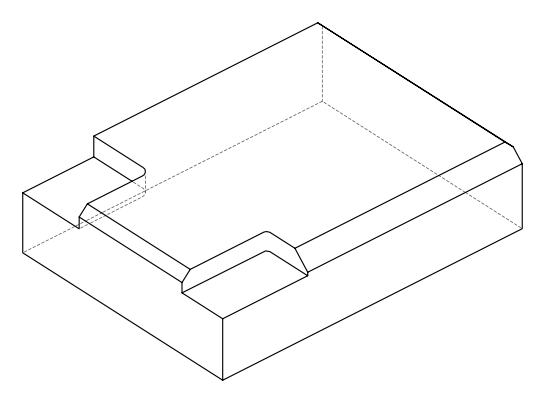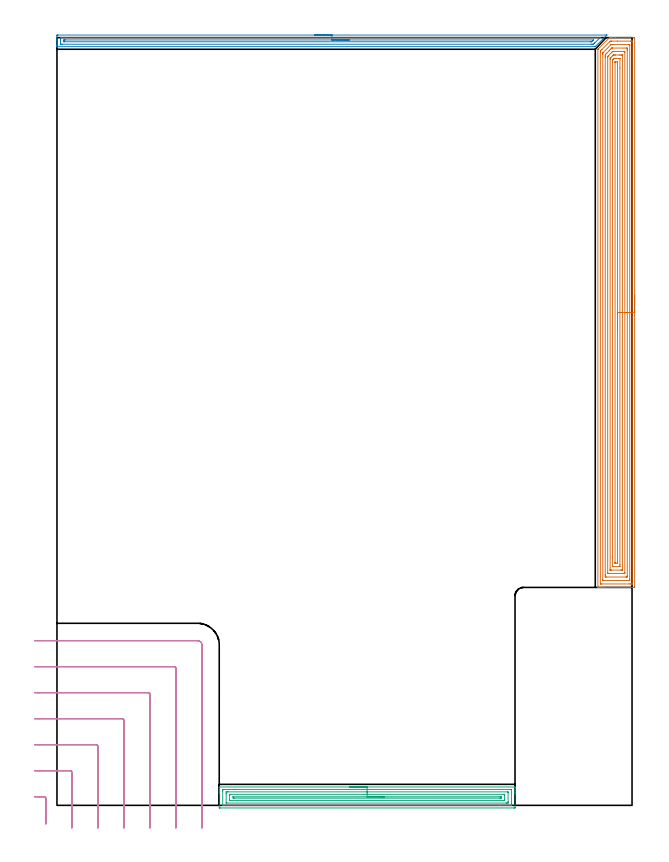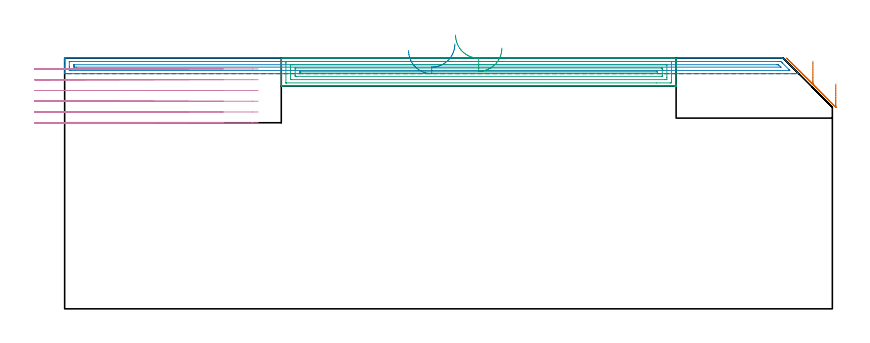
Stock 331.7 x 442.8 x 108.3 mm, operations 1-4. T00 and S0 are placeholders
(PLAN: 5 operations, 2 tool changes, 91.4 min)
(1 AREA_MILL | FG_CHAMFER_SURFACE | UGT0205_001 | 20.53 min | 73059 mm3)
(2 AREA_MILL_1 | FG_CHAMFER_SURFACE_1 | UGT0205_001 | 7.71 min | 7018 mm3)
(3 AREA_MILL_2 | FG_CHAMFER_SURFACE_2 | UGT0205_001 | 7.02 min | 13450 mm3)
(4 MILL_CORNER_NOTCH_RECTANGULAR | CORNER_NOTCH_RECTANGULAR | UGT0201_136 | Follow Part, ap 5, ae 75% | 10.62 min | 272800 mm3)
(5 MILL_CORNER_NOTCH_RECTANGULAR_1 | CORNER_NOTCH_RECTANGULAR_1 | NXT0201_009 | Follow Part, ap 2, ae 75% | 45.52 min | 217328 mm3)
(TOOL UGT0205_001 | Chamfer Mill 20 x 3 x 45 deg. | D20 FL50 Z2)
(TOOL UGT0201_136 | Carbide End Mill 20.0 | D20 FL30 Z4)
(TOOL NXT0201_009 | ENDMILL 8mm [2P460-0800-NA 1630] | D8 FL26 Z6)
(OP 1 AREA_MILL)
G17 G21 G94 G90
T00 M6
G54
G17 G0 G90 X333.2 Y294.25 S1061 M3
G43 Z118.3 H0
Z97.1
G94 G1 Y294.212 Z96.228 F250.
Y294.098 Z95.364
Y293.909 Z94.512
Y293.647 Z93.68
Y293.313 Z92.874
Y292.91 Z92.1
Y292.441 Z91.364
Y291.91 Z90.672
Y291.321 Z90.029
Y290.678 Z89.44
Y289.986 Z88.909
Y289.25 Z88.44
Y288.476 Z88.037
Y287.67 Z87.703
Y286.838 Z87.441
Y285.986 Z87.252
Y285.122 Z87.138
Y284.25 Z87.1
Y126.733
X333.199 Y126.304 Z87.101
X333.195 Y125.846 Z87.103
X333.192 Y125.709 Z87.106
X332.742 Y125.705 Z87.555
X332.145 Y125.7 Z88.152
X315.701 Z104.594
X315.104 Z105.19
X314.534 Z105.763
X314.222 Z106.074
X313.652 Z106.644
X313.34 Z106.955
X312.324 Z107.976
X312.006 Y125.706 Z108.285
X312.003 Y125.708 Z108.288
X312. Y125.858 Z108.3
Y435.95
X312.003 Y436.095 Z108.289
X312.14 Y436.24 Z108.159
X318.541 Y442.642 Z101.757
X318.631 Y442.729 Z101.668
X318.695 Y442.79 Z101.604
X319.255 Y442.8 Z101.044
X319.771 Z100.528
X320.395 Z99.9
X321.589 Z98.708
X322.159 Z98.135
X332.742 Z87.555
X333.03 Y442.797 Z87.268
X333.192 Y442.79 Z87.106
X333.199 Y442.626 Z87.099
X333.2 Y442.196 Z87.1
Y284.25
X331.786 Z88.514
X331.785 Y127.884 Z88.515
X331.784 Y127.782 Z88.516
X331.781 Y127.732 Z88.519
X331.78 Y127.715 Z88.52
X331.746 Y127.71 Z88.554
X331.36 Y127.702 Z88.94
X330.978 Y127.701 Z89.322
X330.48 Y127.7 Z89.82
X314.222 Y127.701 Z106.078
X313.721 Y127.703 Z106.579
X313.515 Y127.71 Z106.785
X313.421 Y127.721 Z106.879
X313.416 Y128.012 Z106.884
X313.415 Y128.089 Z106.885
Y434.165
X313.419 Y434.977 Z106.881
X313.421 Y435.057 Z106.879
X314.26 Y435.911 Z106.04
X318.762 Y440.411 Z101.538
X319.145 Y440.784 Z101.155
X319.513 Y440.791 Z100.787
X320.013 Y440.798 Z100.287
X323.318 Y440.8 Z96.982
X330.978 Y440.799 Z89.322
X331.479 Y440.797 Z88.821
X331.685 Y440.79 Z88.615
X331.779 Y440.779 Z88.521
X331.784 Y440.488 Z88.516
X331.785 Y440.411 Z88.515
X331.786 Y284.25 Z88.514
X330.372 Z89.928
X330.371 Y130.488 Z89.929
X330.368 Y129.873 Z89.932
X330.365 Y129.735 Z89.935
X330.364 Y129.71 Z89.936
X330.324 Y129.706 Z89.976
X330.266 Y129.701 Z90.034
X322.771 Y129.7 Z97.529
X315.274 Y129.701 Z105.026
X315.104 Y129.704 Z105.196
X314.933 Y129.71 Z105.367
X314.835 Y129.716 Z105.465
X314.832 Y129.781 Z105.468
X314.831 Y129.873 Z105.469
X314.829 Y130.151 Z105.471
Y433.272
X314.83 Y433.55 Z105.47
X314.833 Y433.858 Z105.467
X314.836 Y434.006 Z105.464
X314.97 Y434.165 Z105.33
X315.035 Y434.234 Z105.265
X315.104 Y434.304 Z105.196
X319.47 Y438.67 Z100.83
X319.513 Y438.71 Z100.787
X319.604 Y438.79 Z100.696
X319.691 Y438.793 Z100.609
X319.869 Y438.797 Z100.431
X320.224 Y438.8 Z100.076
X320.395 Z99.905
X329.925 Y438.799 Z90.375
X330.096 Y438.796 Z90.204
X330.267 Y438.79 Z90.033
X330.365 Y438.784 Z89.935
X330.368 Y438.719 Z89.932
X330.369 Y438.626 Z89.931
X330.371 Y438.348 Z89.929
X330.372 Y284.25 Z89.928
X328.957 Z91.343
Y132.55
X328.954 Y131.922 Z91.346
X328.95 Y131.717 Z91.35
X328.753 Y131.71 Z91.547
X328.332 Y131.701 Z91.968
X328.291 Y131.7 Z92.009
X316.826 Z103.474
X316.44 Y131.706 Z103.86
X316.254 Y131.71 Z104.046
X316.25 Y131.816 Z104.05
X316.244 Y132.289 Z104.056
X316.243 Y132.55 Z104.057
Y133.183
Y431.488
X316.244 Y432.118 Z104.056
X316.247 Y432.38 Z104.053
X316.258 Y432.997 Z104.042
X316.523 Y433.272 Z103.777
X317.139 Y433.89 Z103.161
X318.469 Y435.221 Z101.831
X319.513 Y436.265 Z100.787
X319.801 Y436.55 Z100.499
X320.002 Y436.745 Z100.298
X320.036 Y436.776 Z100.264
X320.081 Y436.79 Z100.219
X320.185 Y436.795 Z100.115
X320.395 Y436.8 Z99.905
X320.437 Z99.863
X328.374 Z91.926
X328.76 Y436.794 Z91.54
X328.946 Y436.79 Z91.354
X328.95 Y436.683 Z91.35
X328.956 Y436.211 Z91.344
X328.957 Y435.949 Z91.343
Y435.317
Y284.25
X327.543 Z92.757
Y134.242
X327.541 Y134.148 Z92.759
X327.536 Y133.961 Z92.764
X327.522 Y133.71 Z92.778
X327.451 Y133.707 Z92.849
X327.195 Y133.702 Z93.105
X326.569 Y133.7 Z93.731
X326.314 Z93.986
X318.376 Y133.701 Z101.924
X317.749 Y133.708 Z102.551
X317.667 Y133.71 Z102.633
X317.66 Y134.054 Z102.64
X317.658 Y134.241 Z102.642
X317.657 Y431.581 Z102.643
X317.659 Y431.675 Z102.641
X317.664 Y431.862 Z102.636
X317.668 Y431.958 Z102.632
X317.691 Y431.984 Z102.609
X317.749 Y432.048 Z102.551
X317.913 Y432.214 Z102.387
X318.078 Y432.38 Z102.222
X319.863 Y434.165 Z100.437
X320.131 Y434.432 Z100.169
X320.395 Y434.694 Z99.905
X320.469 Y434.763 Z99.831
X320.495 Y434.785 Z99.805
X320.523 Y434.79 Z99.777
X320.652 Y434.797 Z99.648
X321.277 Y434.8 Z99.023
X321.531 Z98.769
X326.824 Y434.799 Z93.476
X327.451 Y434.792 Z92.849
X327.533 Y434.79 Z92.767
X327.54 Y434.446 Z92.76
X327.542 Y434.258 Z92.758
X327.543 Y284.25 Z92.757
X326.129 Z94.171
X326.128 Y135.896 Z94.172
X326.127 Y135.784 Z94.173
X326.124 Y135.729 Z94.176
X326.122 Y135.71 Z94.178
X326.096 Y135.705 Z94.204
X325.687 Y135.702 Z94.613
X325.22 Y135.7 Z95.08
X319.928 Z100.372
X319.513 Y135.703 Z100.787
X319.099 Y135.709 Z101.201
X319.078 Y135.71 Z101.222
X319.076 Y135.726 Z101.224
X319.073 Y135.772 Z101.227
X319.072 Y135.851 Z101.228
X319.071 Y135.971 Z101.229
X319.072 Y430.15 Z101.228
X319.075 Y430.595 Z101.225
X319.078 Y430.818 Z101.222
X319.082 Y430.923 Z101.218
X319.574 Y431.426 Z100.726
X320.528 Y432.38 Z99.772
X320.911 Y432.751 Z99.389
X320.968 Y432.79 Z99.332
X321.07 Y432.793 Z99.23
X321.277 Y432.797 Z99.023
X321.744 Y432.8 Z98.556
X322.159 Z98.141
X324.39 Z95.91
X325.272 Z95.028
X325.687 Y432.797 Z94.613
X326.101 Y432.791 Z94.199
X326.122 Y432.79 Z94.178
X326.124 Y432.773 Z94.176
X326.127 Y432.728 Z94.173
X326.128 Y432.648 Z94.172
X326.129 Y432.529 Z94.171
Y284.25
X324.715 Z95.585
Y138.888
X324.714 Y137.997 Z95.586
X324.712 Y137.905 Z95.588
X324.708 Y137.714 Z95.592
X324.327 Y137.705 Z95.973
X324.124 Y137.701 Z96.176
X320.53 Z99.77
X320.514 Y137.703 Z99.786
X320.499 Y137.708 Z99.801
X320.492 Y137.713 Z99.808
X320.49 Y137.729 Z99.81
X320.486 Y137.812 Z99.814
X320.485 Y143.237 Z99.815
X320.486 Y428.811 Z99.814
X320.489 Y429.608 Z99.811
X320.492 Y429.703 Z99.808
X320.504 Y429.895 Z99.796
X320.631 Y430.027 Z99.669
X320.793 Y430.193 Z99.507
X321.192 Y430.595 Z99.108
X321.235 Y430.638 Z99.065
X321.277 Y430.678 Z99.023
X321.369 Y430.76 Z98.931
X321.407 Y430.79 Z98.893
X321.447 Y430.792 Z98.853
X321.617 Y430.797 Z98.683
X321.957 Y430.8 Z98.343
X322.159 Z98.141
X324.603 Z95.697
X324.67 Y430.799 Z95.63
X324.686 Y430.797 Z95.614
X324.701 Y430.792 Z95.599
X324.708 Y430.787 Z95.592
X324.71 Y430.771 Z95.59
X324.714 Y430.688 Z95.586
X324.715 Y425.246 Z95.585
Y284.25
X323.3 Z97.
Y140.056
X323.299 Y139.881 Z97.001
X323.295 Y139.742 Z97.005
X323.293 Y139.708 Z97.007
X323.285 Y139.706 Z97.015
X323.259 Y139.703 Z97.041
X323.041 Y139.7 Z97.259
X322.148 Z98.152
X321.946 Y139.71 Z98.354
X321.906 Y139.714 Z98.394
X321.903 Y139.74 Z98.397
X321.9 Y139.77 Z98.4
Y139.803
Y139.952
Y428.443
X321.901 Y428.618 Z98.399
X321.905 Y428.758 Z98.395
X321.907 Y428.792 Z98.393
X321.915 Y428.794 Z98.385
X321.941 Y428.797 Z98.359
X322.159 Y428.8 Z98.141
X322.17 Z98.13
X323.052 Z97.248
X323.254 Y428.79 Z97.046
X323.294 Y428.786 Z97.006
X323.297 Y428.76 Z97.003
X323.299 Y428.73 Z97.001
X323.3 Y428.697 Z97.
Y428.548
Y284.25
Y283.378 Z97.038
Y282.513 Z97.151
Y281.662 Z97.34
Y280.83 Z97.603
Y280.024 Z97.936
Y279.25 Z98.339
Y278.514 Z98.808
Y277.822 Z99.339
Y277.179 Z99.928
Y276.59 Z100.572
Y276.058 Z101.264
Y275.59 Z102.
Y275.187 Z102.773
Y274.853 Z103.579
Y274.591 Z104.411
Y274.402 Z105.263
Y274.288 Z106.128
Y274.25 Z107.
G0 Z118.3
M5
M2
(OP 2 AREA_MILL_1)
G17 G21 G94 G90
T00 M6
G54
G17 G0 G90 X148.6 Y444.3 S1061 M3
G43 Z118.3 H0
Z111.6
G94 G1 X148.638 Z110.728 F250.
X148.752 Z109.864
X148.941 Z109.012
X149.203 Z108.18
X149.537 Z107.374
X149.94 Z106.6
X150.408 Z105.864
X150.94 Z105.172
X151.529 Z104.529
X152.172 Z103.94
X152.864 Z103.408
X153.6 Z102.94
X154.374 Z102.537
X155.18 Z102.203
X156.012 Z101.941
X156.863 Z101.752
X157.728 Z101.638
X158.6 Z101.6
X317.067
X317.095 Y444.299 Z101.599
X317.19 Y444.293 Z101.597
X317.182 Y444.277 Z101.613
X317.039 Y444.138 Z101.76
X316.9 Y443.998 Z101.898
X314.807 Y441.906 Z103.992
X310.79 Y437.89 Z108.01
X310.567 Y437.668 Z108.228
X310.495 Y437.603 Z108.289
X310.344 Y437.6 Z108.3
X0.161
X0.01 Y437.602 Z108.288
X0.003 Y437.707 Z108.185
X0. Y437.819 Z108.081
Y438.143 Z107.756
Y438.773 Z107.122
Y440.829 Z105.068
Y441.385 Z104.509
Y441.978 Z103.917
Y443.72 Z102.177
X0.004 Y443.998 Z101.899
X0.01 Y444.293 Z101.603
X0.301 Y444.297 Z101.601
X0.608 Y444.3 Z101.6
X158.6
Y442.886 Z103.014
X312.819 Y442.885 Z103.015
X313.022 Y442.884 Z103.016
X313.274 Y442.881 Z103.019
X313.311 Y442.879 Z103.021
X313.297 Y442.859 Z103.041
X313.122 Y442.675 Z103.225
X313.022 Y442.572 Z103.328
X310.217 Y439.767 Z106.133
X310.093 Y439.644 Z106.256
X309.772 Y439.331 Z106.569
X309.451 Y439.021 Z106.879
X309.2 Y439.018 Z106.882
X308.559 Y439.015 Z106.885
X308.311 Y439.014 Z106.886
X3.038
X2.393 Y439.015 Z106.885
X2.142 Y439.018 Z106.882
X2.046 Y439.021 Z106.879
X2.009 Y439.026 Z106.874
X2.007 Y439.046 Z106.854
X2.002 Y439.154 Z106.746
X2. Y441.385 Z104.515
Y442.256 Z103.644
X2.001 Y442.639 Z103.261
X2.005 Y442.767 Z103.133
X2.01 Y442.868 Z103.032
X2.017 Y442.88 Z103.02
X2.031 Y442.882 Z103.018
X2.07 Y442.884 Z103.016
X2.393 Y442.885 Z103.015
X2.64 Y442.886 Z103.014
X158.6
Y441.472 Z104.428
X309.393 Y441.471 Z104.429
X309.451 Y441.468 Z104.432
X309.455 Y441.467 Z104.433
Y441.461 Z104.439
X309.451 Y441.451 Z104.449
X308.516 Y440.515 Z105.385
X308.465 Y440.467 Z105.433
X308.441 Y440.446 Z105.454
X308.429 Y440.439 Z105.461
X308.372 Y440.435 Z105.465
X308.019 Y440.43 Z105.47
X307.843 Y440.429 Z105.471
X307.754 Y440.428 Z105.472
X4.178 Y440.429 Z105.471
X4.09 Y440.431 Z105.469
X4.033 Y440.435 Z105.465
X4.009 Y440.441 Z105.459
X4.006 Y440.457 Z105.443
X4.003 Y440.515 Z105.385
X4.001 Y440.688 Z105.212
X4.009 Y441.385 Z104.515
X4.011 Y441.465 Z104.435
X4.093 Y441.469 Z104.431
X4.178 Y441.47 Z104.43
X4.983 Y441.472 Z104.428
X158.6
X159.472 Z104.467
X160.336 Z104.58
X161.188 Z104.769
X162.02 Z105.032
X162.826 Z105.365
X163.6 Z105.768
X164.336 Z106.237
X165.028 Z106.768
X165.671 Z107.357
X166.26 Z108.001
X166.792 Z108.693
X167.26 Z109.428
X167.663 Z110.202
X167.997 Z111.008
X168.259 Z111.84
X168.448 Z112.692
X168.562 Z113.557
X168.6 Z114.428
G0 Z118.3
M5
M2
(OP 3 AREA_MILL_2)
G17 G21 G94 G90
T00 M6
G54
G17 G0 G90 X168.9 Y10.6 S1061 M3
G43 Z118.3 H0
G94 G1 X168.938 Z117.428 F250.
X169.052 Z116.563
X169.241 Z115.712
X169.503 Z114.88
X169.837 Z114.074
X170.24 Z113.3
X170.708 Z112.564
X171.24 Z111.872
X171.829 Z111.229
X172.472 Z110.64
X173.164 Z110.108
X173.9 Z109.64
X174.674 Z109.237
X175.48 Z108.903
X176.312 Z108.641
X177.164 Z108.452
X178.028 Z108.338
X178.9 Z108.3
X264.052
X264.19 Y10.598 Z108.288
X264.197 Y10.482 Z108.174
X264.2 Y10.359 Z108.058
Y9.656 Z107.355
Y9.07 Z106.769
Y8.488 Z106.184
Y8.197 Z105.893
Y7.613 Z105.309
Y7.322 Z105.019
Y6.738 Z104.432
Y6.155 Z103.85
Y-1.138 Z96.559
X264.196 Y-1.434 Z96.263
X264.19 Y-1.492 Z96.205
X264.13 Y-1.499 Z96.199
X263.606 Y-1.5 Z96.2
X94.194
X93.665 Y-1.494 Z96.203
X93.61 Y-1.492 Z96.206
X93.6 Y-1.43 Z96.267
Y6.738 Z104.432
Y7.322 Z105.019
Y7.613 Z105.309
Y8.197 Z105.893
Y8.488 Z106.184
Y9.07 Z106.769
Y9.363 Z107.062
Y10.238 Z107.937
Y10.359 Z108.058
X93.603 Y10.482 Z108.175
X93.61 Y10.598 Z108.288
X93.748 Y10.6 Z108.3
X178.9
Y9.186 Z106.886
X261.823 Y9.185 Z106.885
X262.005 Y9.184 Z106.884
X262.16 Y9.18 Z106.88
X262.19 Y9.179 Z106.879
X262.195 Y9.158 Z106.858
X262.197 Y9.133 Z106.833
X262.2 Y8.993 Z106.693
Y1.117 Z98.817
X262.196 Y0.612 Z98.312
X262.191 Y0.251 Z97.951
X262.169 Y-0.079 Z97.621
X261.823 Y-0.083 Z97.617
X261.641 Y-0.085 Z97.615
X255.624 Y-0.086 Z97.614
X95.977 Y-0.085 Z97.615
X95.795 Y-0.084 Z97.616
X95.64 Y-0.08 Z97.62
X95.61 Y-0.079 Z97.621
X95.605 Y-0.058 Z97.642
X95.603 Y-0.033 Z97.667
X95.6 Y0.107 Z97.807
Y7.983 Z105.683
X95.604 Y8.488 Z106.188
X95.609 Y8.849 Z106.549
X95.631 Y9.179 Z106.879
X95.977 Y9.183 Z106.883
X96.159 Y9.185 Z106.885
X102.165 Y9.186 Z106.886
X178.9
Y7.771 Z105.471
X259.878
X260.039 Y7.768 Z105.468
X260.19 Y7.763 Z105.463
X260.196 Y7.613 Z105.313
X260.199 Y7.456 Z105.156
X260.2 Y2.205 Z99.905
X260.195 Y1.487 Z99.187
X260.193 Y1.337 Z99.037
X260.039 Y1.334 Z99.034
X259.309 Y1.329 Z99.029
X259.148 Y1.328 Z99.028
X97.922 Y1.329 Z99.029
X97.761 Y1.332 Z99.032
X97.61 Y1.336 Z99.036
X97.604 Y1.487 Z99.187
X97.601 Y1.644 Z99.344
X97.6 Y6.895 Z104.595
X97.605 Y7.613 Z105.313
X97.607 Y7.763 Z105.463
X97.761 Y7.766 Z105.466
X98.491 Y7.771 Z105.471
X98.652
X178.9
Y6.357 Z104.057
X257.752
X258.078 Y6.355 Z104.055
X258.137 Y6.353 Z104.053
X258.19 Y6.349 Z104.049
X258.193 Y6.267 Z103.967
X258.2 Y5.918 Z103.618
Y5.863 Z103.563
Y3.237 Z100.937
X258.197 Y2.827 Z100.527
X258.194 Y2.777 Z100.477
X258.191 Y2.755 Z100.455
X258.169 Y2.75 Z100.45
X258.036 Y2.746 Z100.446
X257.868 Y2.743 Z100.443
X100.048
X99.722 Y2.745 Z100.445
X99.663 Y2.747 Z100.447
X99.61 Y2.751 Z100.451
X99.607 Y2.833 Z100.533
X99.6 Y3.182 Z100.882
Y3.237 Z100.937
Y5.863 Z103.563
X99.603 Y6.273 Z103.973
X99.606 Y6.323 Z104.023
X99.609 Y6.344 Z104.044
X99.631 Y6.35 Z104.05
X99.764 Y6.354 Z104.054
X99.932 Y6.357 Z104.057
X178.9
Y4.943 Z102.643
X255.627
X256.011 Y4.936 Z102.636
X256.19 Y4.932 Z102.632
X256.192 Y4.828 Z102.528
X256.196 Y4.384 Z102.084
X256.19 Y4.247 Z101.947
X256.173 Y4.164 Z101.864
X255.536 Y4.157 Z101.857
X102.173
X101.789 Y4.164 Z101.864
X101.61 Y4.168 Z101.868
X101.608 Y4.271 Z101.971
X101.603 Y4.717 Z102.417
X101.61 Y4.906 Z102.606
X101.612 Y4.937 Z102.637
X101.63 Y4.939 Z102.639
X101.68 Y4.941 Z102.641
X101.782 Y4.942 Z102.642
X178.9 Y4.943 Z102.643
X179.772 Z102.681
X180.636 Z102.795
X181.488 Z102.984
X182.32 Z103.246
X183.126 Z103.58
X183.9 Z103.983
X184.636 Z104.452
X185.328 Z104.983
X185.971 Z105.572
X186.56 Z106.215
X187.092 Z106.907
X187.56 Z107.643
X187.963 Z108.417
X188.297 Z109.223
X188.559 Z110.055
X188.748 Z110.907
X188.862 Z111.772
X188.9 Z112.643
G0 Z118.3
M5
M2
(OP 4 MILL_CORNER_NOTCH_RECTANGULAR)
G17 G21 G94 G90
T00 M6
G54
G17 G0 G90 X-6.4 Y-10.684 S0 M3
G43 Z118.3 H0
Z103.65
G94 G1 Y-7.684 F250.
Y4.007 F500.
G3 X-7.393 Y5. R1.
G1 X-10.
X-13. F250.
G0 Z118.3
X8.6 Y-13.
Z103.65
G1 Y-10.
Y19.006 F500.
G3 X7.606 Y20. R1.
G1 X-10.
X-13. F250.
G0 Z118.3
X23.6 Y-13.
Z103.65
G1 Y-10.
Y34.006 F500.
G3 X22.606 Y35. R1.
G1 X-10.
X-13. F250.
G0 Z118.3
X38.6 Y-13.
Z103.65
G1 Y-10.
Y49.006 F500.
G3 X37.606 Y50. R1.
G1 X-10.
X-13. F250.
G0 Z118.3
X53.6 Y-13.
Z103.65
G1 Y-10.
Y64.005 F500.
G3 X52.605 Y65. R1.
G1 X-10.
X-13. F250.
G0 Z118.3
X68.6 Y-13.
Z103.65
G1 Y-10.
Y79.005 F500.
G3 X67.605 Y80. R1.
G1 X-10.
X-13. F250.
G0 Z118.3
X83.6 Y-13.
Z103.65
G1 Y-10.
Y92.5 F500.
G3 X81.1 Y95. R2.5
G1 X-10.
X-13. F250.
G0 Z118.3
X-6.4 Y-10.684
Z99.
G1 Y-7.684
Y4.007 F500.
G3 X-7.393 Y5. R1.
G1 X-10.
X-13. F250.
G0 Z118.3
X8.6 Y-13.
Z99.
G1 Y-10.
Y19.006 F500.
G3 X7.606 Y20. R1.
G1 X-10.
X-13. F250.
G0 Z118.3
X23.6 Y-13.
Z99.
G1 Y-10.
Y34.006 F500.
G3 X22.606 Y35. R1.
G1 X-10.
X-13. F250.
G0 Z118.3
X38.6 Y-13.
Z99.
G1 Y-10.
Y49.006 F500.
G3 X37.606 Y50. R1.
G1 X-10.
X-13. F250.
G0 Z118.3
X53.6 Y-13.
Z99.
G1 Y-10.
Y64.005 F500.
G3 X52.605 Y65. R1.
G1 X-10.
X-13. F250.
G0 Z118.3
X68.6 Y-13.
Z99.
G1 Y-10.
Y79.005 F500.
G3 X67.605 Y80. R1.
G1 X-10.
X-13. F250.
G0 Z118.3
X83.6 Y-13.
Z99.
G1 Y-10.
Y92.5 F500.
G3 X81.1 Y95. R2.5
G1 X-10.
X-13. F250.
G0 Z118.3
X-6.4 Y-10.684
Z94.35
G1 Y-7.684
Y4.007 F500.
G3 X-7.393 Y5. R1.
G1 X-10.
X-13. F250.
G0 Z118.3
X8.6 Y-13.
Z94.35
G1 Y-10.
Y19.006 F500.
G3 X7.606 Y20. R1.
G1 X-10.
X-13. F250.
G0 Z118.3
X23.6 Y-13.
Z94.35
G1 Y-10.
Y34.006 F500.
G3 X22.606 Y35. R1.
G1 X-10.
X-13. F250.
G0 Z118.3
X38.6 Y-13.
Z94.35
G1 Y-10.
Y49.006 F500.
G3 X37.606 Y50. R1.
G1 X-10.
X-13. F250.
G0 Z118.3
X53.6 Y-13.
Z94.35
G1 Y-10.
Y64.005 F500.
G3 X52.605 Y65. R1.
G1 X-10.
X-13. F250.
G0 Z118.3
X68.6 Y-13.
Z94.35
G1 Y-10.
Y79.005 F500.
G3 X67.605 Y80. R1.
G1 X-10.
X-13. F250.
G0 Z118.3
X83.6 Y-13.
Z94.35
G1 Y-10.
Y92.5 F500.
G3 X81.1 Y95. R2.5
G1 X-10.
X-13. F250.
G0 Z118.3
X-6.4 Y-10.684
Z89.7
G1 Y-7.684
Y4.007 F500.
G3 X-7.393 Y5. R1.
G1 X-10.
X-13. F250.
G0 Z118.3
X8.6 Y-13.
Z89.7
G1 Y-10.
Y19.006 F500.
G3 X7.606 Y20. R1.
G1 X-10.
X-13. F250.
G0 Z118.3
X23.6 Y-13.
Z89.7
G1 Y-10.
Y34.006 F500.
G3 X22.606 Y35. R1.
G1 X-10.
X-13. F250.
G0 Z118.3
X38.6 Y-13.
Z89.7
G1 Y-10.
Y49.006 F500.
G3 X37.606 Y50. R1.
G1 X-10.
X-13. F250.
G0 Z118.3
X53.6 Y-13.
Z89.7
G1 Y-10.
Y64.005 F500.
G3 X52.605 Y65. R1.
G1 X-10.
X-13. F250.
G0 Z118.3
X68.6 Y-13.
Z89.7
G1 Y-10.
Y79.005 F500.
G3 X67.605 Y80. R1.
G1 X-10.
X-13. F250.
G0 Z118.3
X83.6 Y-13.
Z89.7
G1 Y-10.
Y92.5 F500.
G3 X81.1 Y95. R2.5
G1 X-10.
X-13. F250.
G0 Z118.3
X-6.4 Y-10.684
Z85.05
G1 Y-7.684
Y4.007 F500.
G3 X-7.393 Y5. R1.
G1 X-10.
X-13. F250.
G0 Z118.3
X8.6 Y-13.
Z85.05
G1 Y-10.
Y19.006 F500.
G3 X7.606 Y20. R1.
G1 X-10.
X-13. F250.
G0 Z118.3
X23.6 Y-13.
Z85.05
G1 Y-10.
Y34.006 F500.
G3 X22.606 Y35. R1.
G1 X-10.
X-13. F250.
G0 Z118.3
X38.6 Y-13.
Z85.05
G1 Y-10.
Y49.006 F500.
G3 X37.606 Y50. R1.
G1 X-10.
X-13. F250.
G0 Z118.3
X53.6 Y-13.
Z85.05
G1 Y-10.
Y64.005 F500.
G3 X52.605 Y65. R1.
G1 X-10.
X-13. F250.
G0 Z118.3
X68.6 Y-13.
Z85.05
G1 Y-10.
Y79.005 F500.
G3 X67.605 Y80. R1.
G1 X-10.
X-13. F250.
G0 Z118.3
X83.6 Y-13.
Z85.05
G1 Y-10.
Y92.5 F500.
G3 X81.1 Y95. R2.5
G1 X-10.
X-13. F250.
G0 Z118.3
X-6.4 Y-10.684
Z80.4
G1 Y-7.684
Y4.007 F500.
G3 X-7.393 Y5. R1.
G1 X-10.
X-13. F250.
G0 Z118.3
X8.6 Y-13.
Z80.4
G1 Y-10.
Y19.006 F500.
G3 X7.606 Y20. R1.
G1 X-10.
X-13. F250.
G0 Z118.3
X23.6 Y-13.
Z80.4
G1 Y-10.
Y34.006 F500.
G3 X22.606 Y35. R1.
G1 X-10.
X-13. F250.
G0 Z118.3
X38.6 Y-13.
Z80.4
G1 Y-10.
Y49.006 F500.
G3 X37.606 Y50. R1.
G1 X-10.
X-13. F250.
G0 Z118.3
X53.6 Y-13.
Z80.4
G1 Y-10.
Y64.005 F500.
G3 X52.605 Y65. R1.
G1 X-10.
X-13. F250.
G0 Z118.3
X68.6 Y-13.
Z80.4
G1 Y-10.
Y79.005 F500.
G3 X67.605 Y80. R1.
G1 X-10.
X-13. F250.
G0 Z118.3
X83.6 Y-13.
Z80.4
G1 Y-10.
Y92.5 F500.
G3 X81.1 Y95. R2.5
G1 X-10.
X-13. F250.
G0 Z118.3
M5
M2
